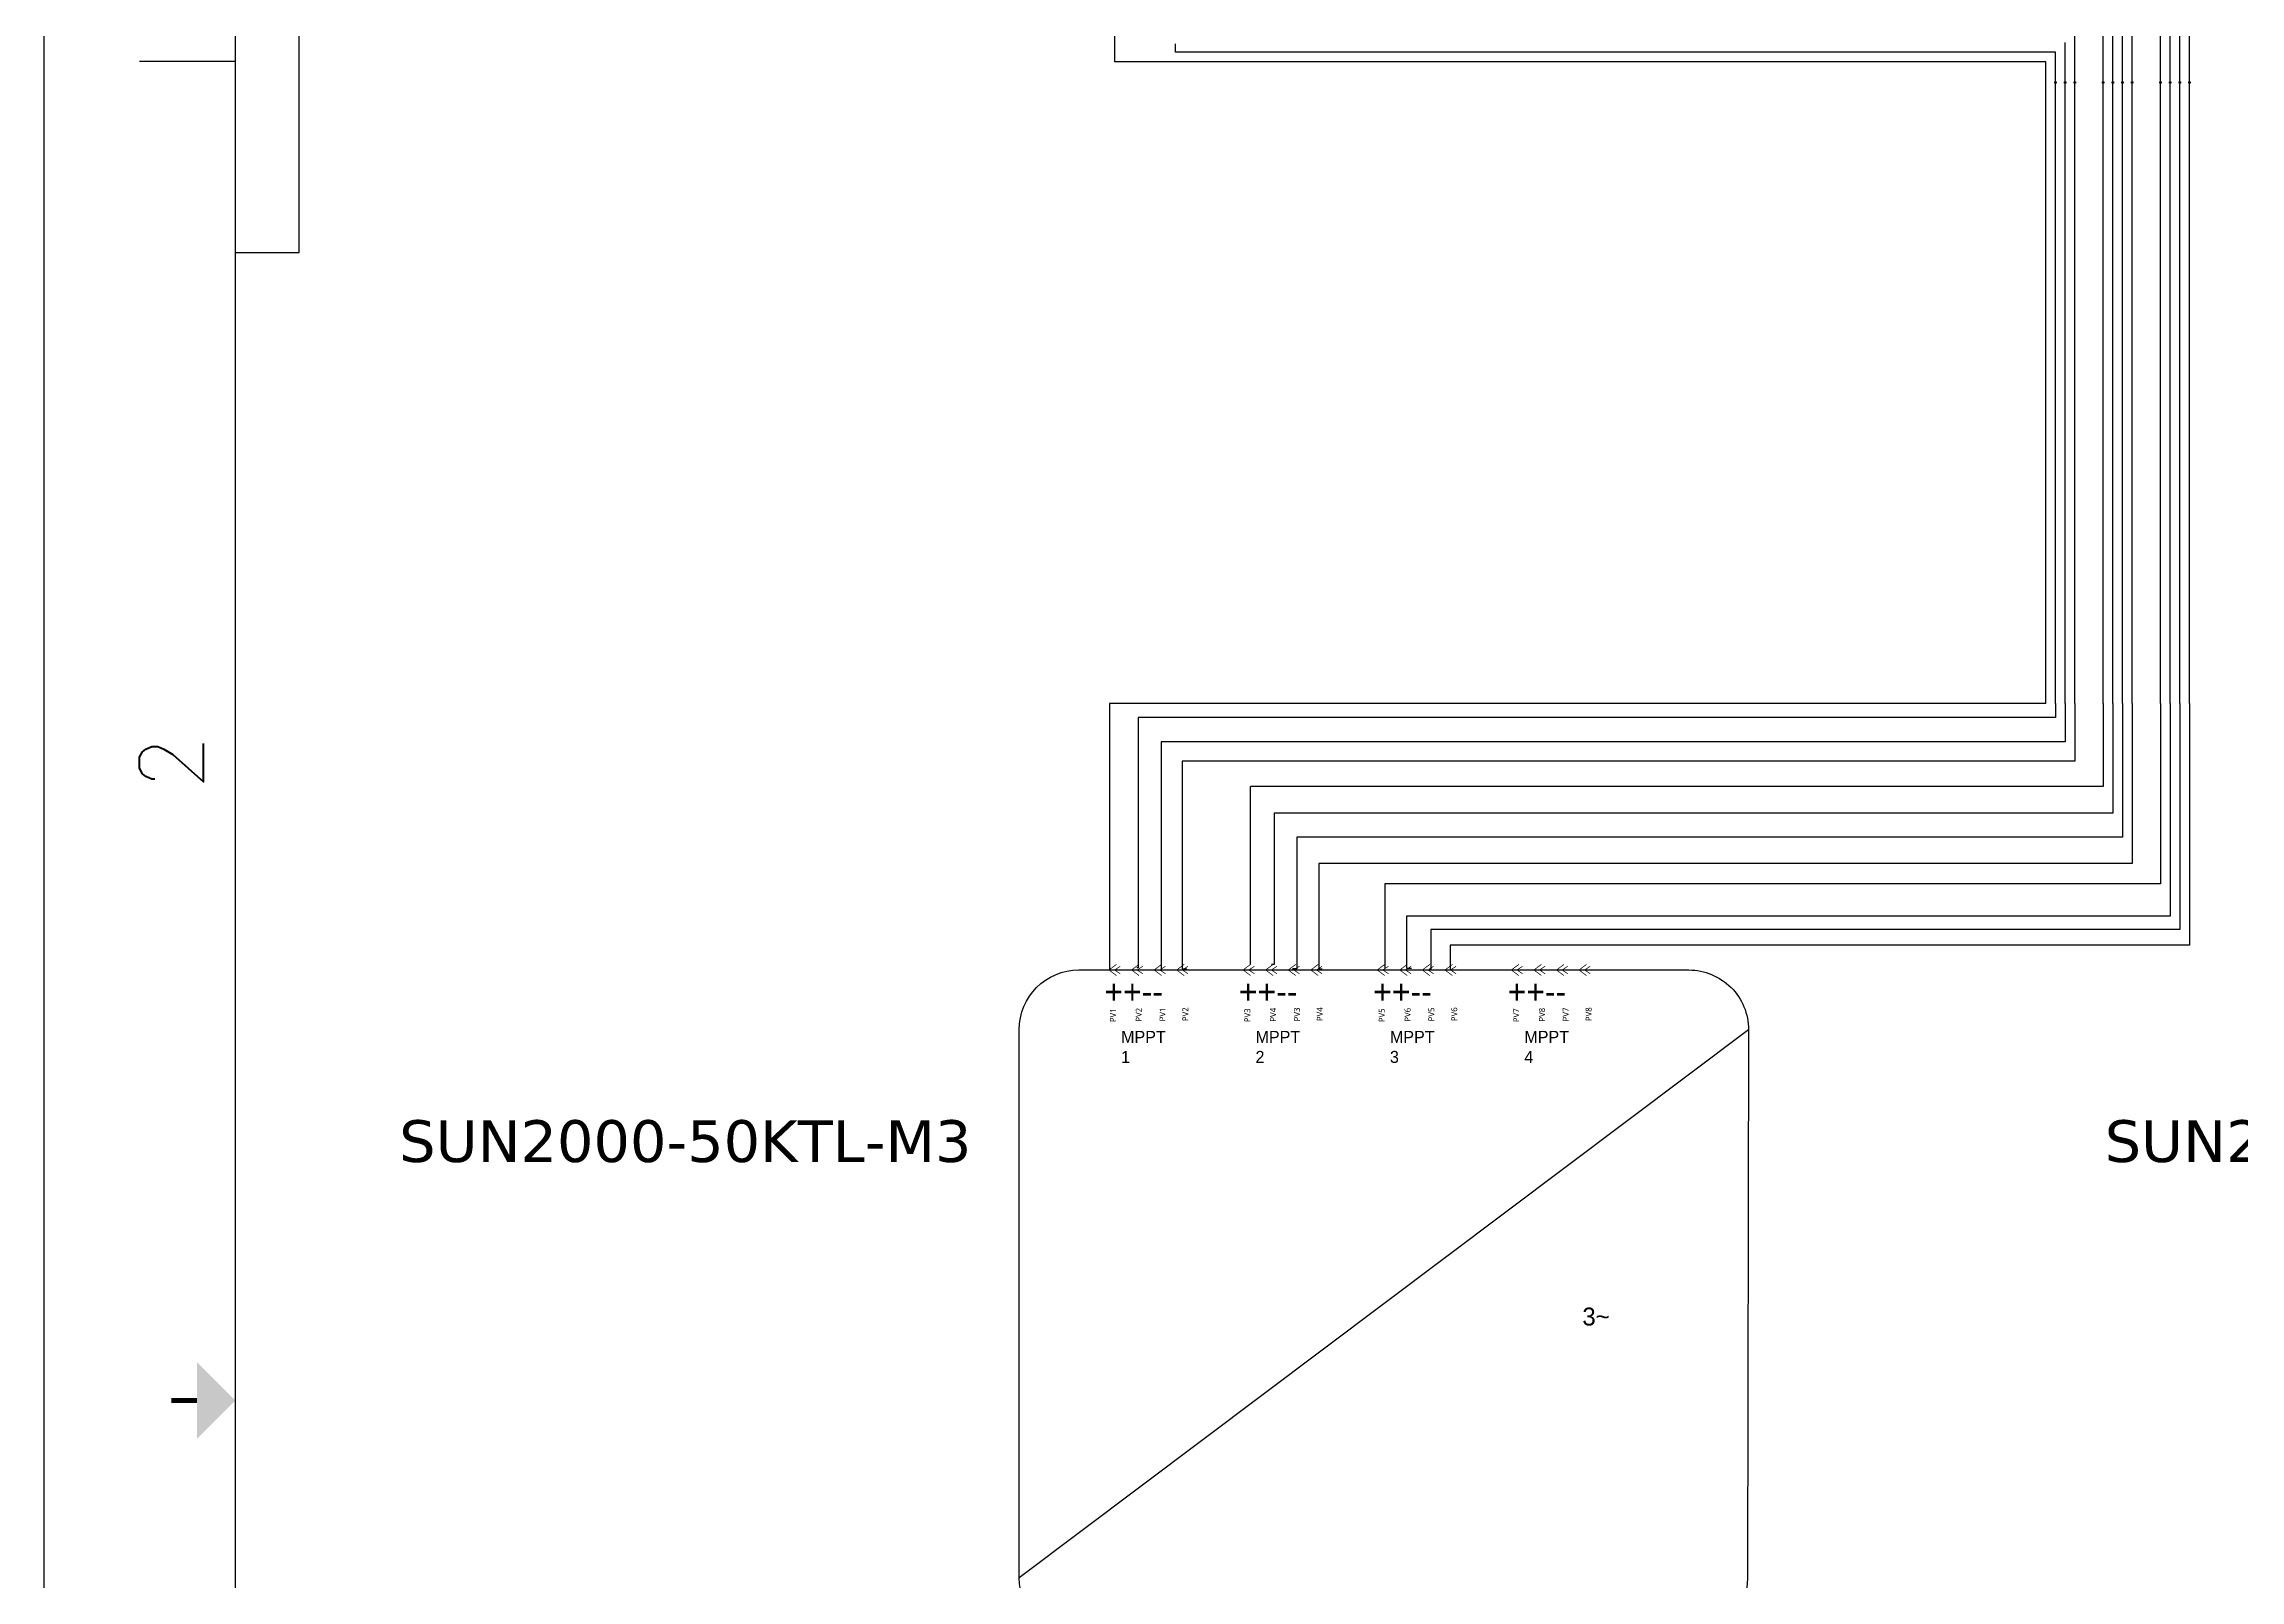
# Model space of a CAD drawing. Header units: inches. Extents: x -2552 to -899, y -1843 to 326.
# Drawn here: x -2552 to -1663, y -831 to -209 of the extents above; entities that cross this region are included whole.
import ezdxf
from ezdxf.enums import TextEntityAlignment as Align

# ---------------------------------------------------------------- set-up
doc = ezdxf.new("R2010")
doc.units = ezdxf.units.IN
doc.header["$MEASUREMENT"] = 0
for name, color, linetype in [('DESC', 1, 'Continuous'), ('RED_10AWG', 1, 'Continuous'), ('RED_12AWG', 1, 'Continuous'), ('SYMS', 7, 'Continuous'), ('TAGS', 51, 'Continuous'), ('Title Block', 7, 'Continuous'), ('Viewport', 7, 'Continuous'), ('WHT_12AWG', 7, 'Continuous')]:
    doc.layers.add(name, color=color, linetype=linetype)
doc.styles.add('Roman', font='romans')
doc.styles.add('WD', font='romans.shx')

# ---------------------------------------------------------------- blocks, each defined once
blk = doc.blocks.new('ANSI_border_C')
at = {"layer": 'Title Block'}
for p, q in [((21, 16), (0, 16)), ((15.75, 15.25), (15.75, 15.625)), ((20.5, 15.25), (0.5, 15.25)), ((15, 15.25), (15, 15)), ((15, 15), (20.5, 15))]:
    blk.add_line(p, q, dxfattribs=at)
at = {"layer": 'Title Block', "const_width": 0.02}
blk.add_lwpolyline([(10.5, 15.5), (10.5, 15.4)], dxfattribs=at)
at = {"layer": 'Title Block'}
blk.add_solid([(10.35, 15.4), (10.65, 15.4), (10.5, 15.25)], dxfattribs=at)
at = {"layer": 'Title Block', "style": 'Roman'}
blk.add_text('2', height=0.25, dxfattribs=at).set_placement((13, 15.5), align=Align.MIDDLE_CENTER)
blk = doc.blocks.new('JIC_border_C')
at = {"xscale": 103.2802193724711, "yscale": 103.2802193724711, "zscale": 103.2802193724711, "rotation": 90}
blk.add_blockref('ANSI_border_C', (-899.31, -1842.8), dxfattribs=at)
blk = doc.blocks.new('WDDOT')
for radius in [0.03, 0.0187, 0.00929]:
    blk.add_circle((0, 0), radius)
blk = doc.blocks.new('VT0_05')
blk.add_lwpolyline([(0.081, -0.063), (0, 0.078), (-0.081, -0.063)], close=True)
at = {"style": 'WD', "flags": 1}
for tag, p in [('X4TERM01', (-0.045, 0)), ('X2TERM01', (0, 0.078)), ('X1TERM01', (0.045, 0)), ('X8TERM01', (0, -0.063))]:
    blk.add_attdef(tag, p, '', height=0.01, dxfattribs=at)
blk = doc.blocks.new('HGND1')
for p, q in [((0.125, 0), (0, 0)), ((0.125, 0.09375), (0.125, -0.09375)), ((0.125, 0.09375), (0.1875, 0.0625)), ((0.125, 0), (0.1875, -0.03125)), ((0.125, -0.09375), (0.1875, -0.125))]:
    blk.add_line(p, q)
at = {"style": 'WD', "width": 0.8}
for tag, p in [('INST', (0.25, 0.3125)), ('TAG1', (0.25, 0)), ('LOC', (0.25, 0.15625)), ('DESC1', (0.25, -0.15625)), ('DESC2', (0.25, -0.3125))]:
    blk.add_attdef(tag, text='', height=0.125, dxfattribs=at).set_placement(p, align=Align.MIDDLE_LEFT)
at = {"style": 'WD', "flags": 1}
for tag in ['ASSYCODE', 'X4TERM01', 'CAT', 'FAMILY', 'MFG']:
    blk.add_attdef(tag, (0, 0), '', height=0.01, dxfattribs=at)
blk = doc.blocks.new('HC01PJ_1-')
blk.add_line((0.031, 0), (0.094, 0))
for points in [[(0.062, -0.094, 0.0125, 0.0125, 0), (-0.063, 0, 0.0125, 0.0125, 0), (0.062, 0.094, 0, 0, 0)], [(0.125, 0.062, 0.0125, 0.0125, 0), (0.031, 0, 0.0125, 0.0125, 0), (0.125, -0.063, 0, 0, 0)]]:
    blk.add_lwpolyline(points, format="xyseb")
at = {"style": 'WD', "width": 0.85}
for tag, p in [('INST', (-0.012, 0.467)), ('LOC', (-0.012, 0.295)), ('TAG1', (-0.01, 0.125)), ('DESC1', (-0.01, -0.344)), ('DESC2', (-0.01, -0.516)), ('DESC3', (-0.01, -0.687))]:
    blk.add_attdef(tag, text='', height=0.125, dxfattribs=at).set_placement(p, align=Align.CENTER)
at = {"style": 'WD', "flags": 9}
blk.add_attdef('WDTYPE', text='', height=0.01, dxfattribs=at).set_placement((-0.221, 0.075), align=Align.RIGHT)
at = {"style": 'WD'}
for tag, p, flags in [('X4TERMDESC01', (-0.094, 0.031), 1), ('X1TERMDESC02', (0.125, 0.031), 1), ('FAMILY', (0.206, 0.131), 9)]:
    blk.add_attdef(tag, p, '', height=0.01, dxfattribs=dict(at, flags=flags))
at = {"color": 7, "style": 'WD', "flags": 1}
for tag, p in [('X4TERM01', (-0.063, 0)), ('X1TERM02', (0.094, 0))]:
    blk.add_attdef(tag, p, '', height=0.0125, dxfattribs=at)
at = {"style": 'WD'}
for tag, p in [('X2LINK', (0, 0.094)), ('X8LINK', (0, -0.094))]:
    blk.add_attdef(tag, p, '', height=0.01, dxfattribs=at)
at = {"linetype": 'Continuous', "style": 'WD', "flags": 9}
for tag, p in [('ASSYCODE', (0.219, 0.062)), ('MFG', (0.228, 0.089)), ('CAT', (0.23, 0.108))]:
    blk.add_attdef(tag, text='', height=0.01, dxfattribs=at).set_placement(p, align=Align.CENTER)
at = {"linetype": 'Continuous', "style": 'WD', "flags": 8}
blk.add_attdef('TERM01', text='', height=0.125, dxfattribs=at).set_placement((-0.104, -0.031), align=Align.TOP_RIGHT)
blk.add_attdef('TERM02', text='', height=0.125, dxfattribs=at).set_placement((0.146, -0.031), align=Align.TOP_LEFT)
blk = doc.blocks.new('50KTL')
at = {"color": 7, "lineweight": 9}
blk.add_line((3125.47, -1994.63), (2830.18, -2216.51), dxfattribs=at)
blk.add_lwpolyline([(3001.36, -2240.7), (2854.37, -2240.7, -0.414214), (2830.18, -2216.51), (2830.18, -1994.59, -0.414214), (2854.37, -1970.41), (3101.28, -1970.41, -0.414699), (3125.47, -1994.63), (3125.1, -2216.55, -0.413728), (3100.92, -2240.7), (2855.1, -2240.7)], format="xyb", dxfattribs=at)
at = {"layer": 'SYMS', "color": 7, "lineweight": 9, "xscale": 24.18713890017256, "yscale": 24.18713890017256, "zscale": 24.18713890017256}
for p in [(2911.94, -1970.41), (2921.07, -1970.41), (2930.21, -1970.41), (2939.34, -1970.41), (2997.6, -1970.41), (3006.73, -1970.41), (3015.87, -1970.41), (3025, -1970.41)]:
    blk.add_blockref('HC01PJ_1-', p, dxfattribs=at)
at = {"layer": 'SYMS', "color": 7, "lineweight": 9}
ref = blk.add_blockref('HC01PJ_1-', (2852.84, -2240.7), dxfattribs=dict(at, xscale=24.18713890017256, yscale=24.18713890017256, zscale=24.18713890017256))
ref.add_attrib('DESC1', 'L1', dxfattribs={"layer": 'DESC', "height": 3.023, "style": 'WD', "width": 0.85}).set_placement((2852.58, -2249.01), align=Align.CENTER)
ref = blk.add_blockref('HC01PJ_1-', (2888.18, -2240.7), dxfattribs=dict(at, xscale=24.18713890017256, yscale=24.18713890017256, zscale=24.18713890017256))
ref.add_attrib('DESC1', 'L2', dxfattribs={"layer": 'DESC', "height": 3.023, "style": 'WD', "width": 0.85}).set_placement((2887.93, -2249.01), align=Align.CENTER)
ref = blk.add_blockref('HC01PJ_1-', (2923.52, -2240.7), dxfattribs=dict(at, xscale=24.18713890017256, yscale=24.18713890017256, zscale=24.18713890017256))
ref.add_attrib('DESC1', 'L3', dxfattribs={"layer": 'DESC', "height": 3.023, "style": 'WD', "width": 0.85}).set_placement((2923.27, -2249.01), align=Align.CENTER)
ref = blk.add_blockref('HC01PJ_1-', (2958.86, -2240.7), dxfattribs=dict(at, xscale=24.18713890017256, yscale=24.18713890017256, zscale=24.18713890017256))
ref.add_attrib('DESC1', 'N', dxfattribs={"layer": 'DESC', "height": 3.02, "style": 'WD', "width": 0.85}).set_placement((2958.61, -2249.01), align=Align.CENTER)
ref = blk.add_blockref('HGND1', (3086.56, -2240.7), dxfattribs=dict(at, xscale=24.18713890017256, yscale=24.18713890017256, zscale=24.18713890017256))
ref.add_attrib('TAG1', 'PE', dxfattribs={"layer": 'TAGS', "height": 3.023, "style": 'WD', "width": 0.8}).set_placement((3092.6, -2240.7), align=Align.MIDDLE_LEFT)
ref.add_attrib('DESC1', 'EARTH', dxfattribs={"layer": 'DESC', "height": 3.023, "style": 'WD', "width": 0.8}).set_placement((3092.6, -2244.48), align=Align.MIDDLE_LEFT)
at = {"layer": 'SYMS', "color": 7, "lineweight": 9, "xscale": 24.18713890017256, "yscale": 24.18713890017256, "zscale": 24.18713890017256, "rotation": 180}
for p in [(3001.44, -2242.21), (3040.71, -2242.21)]:
    blk.add_blockref('VT0_05', p, dxfattribs=at)
at = {"color": 7, "lineweight": 9, "attachment_point": 1}
for s, width, insert, char_height in [('++--', 0.946, (2908.53, -1974.35), 9.675), ('++--', 0.946, (2994.31, -1974.35), 9.675), ('MPPT 1', 1.3586, (2915.31, -1995.06), 4.866), ('MPPT 2', 1.3586, (3001.09, -1995.06), 4.866), ('3~', 4.2552, (3058.21, -2107.11), 7.256), ('L1', 4.2552, (2845.84, -2218.5), 7.256), ('L2', 4.2552, (2881.18, -2218.5), 7.256), ('L3', 4.2552, (2916.52, -2218.5), 7.256), ('N', 4.2552, (2951.87, -2218.5), 7.26), ('IN', 4.2552, (2995.88, -2218.5), 7.256), ('OUT', 4.2552, (3032.3, -2218.5), 7.256), ('PE', 4.2552, (3086.9, -2218.5), 7.256)]:
    blk.add_mtext_dynamic_manual_height_columns(s, width=width, gutter_width=0.325, heights=[0], dxfattribs=dict(at, insert=insert, char_height=char_height))
at = {"color": 7, "lineweight": 9, "char_height": 2.4187, "attachment_point": 1, "rotation": 90}
for s, insert in [('{\\fYu Gothic Medium|b0|i0|c0|p34;PV1}', (2910.78, -1991.56)), ('{\\fYu Gothic Medium|b0|i0|c0|p34;PV2}', (2921.22, -1991.34)), ('{\\fYu Gothic Medium|b0|i0|c0|p34;PV1}', (2930.85, -1991.21)), ('{\\fYu Gothic Medium|b0|i0|c0|p34;PV2}', (2940.11, -1991.12)), ('{\\fYu Gothic Medium|b0|i0|c0|p34;PV3}', (2996.56, -1991.56)), ('{\\fYu Gothic Medium|b0|i0|c0|p34;PV4}', (3007, -1991.34)), ('{\\fYu Gothic Medium|b0|i0|c0|p34;PV3}', (3016.64, -1991.21)), ('{\\fYu Gothic Medium|b0|i0|c0|p34;PV4}', (3025.89, -1991.12))]:
    blk.add_mtext_dynamic_manual_height_columns(s, width=0.3802, gutter_width=0.325, heights=[0], dxfattribs=dict(at, insert=insert))
at = {"insert": (2579.17, -2031.23), "char_height": 16.931, "attachment_point": 1}
blk.add_mtext_dynamic_manual_height_columns('{\\fVerdana|b0|i0|c0|p34;\\C242;\\c2564301;SUN2000-25KTL-M3}', width=4.5295, gutter_width=12.5, heights=[0], dxfattribs=at)

msp = doc.modelspace()

# ---------------------------------------------------------------- linework, layer by layer
at = {"color": 7, "lineweight": 30}
msp.add_line((-1861.66788, -608.27829), (-2156.95754, -830.15538), dxfattribs=at)
msp.add_lwpolyline([(-1985.77677, -854.34252), (-2132.7704, -854.34252, -0.414213562), (-2156.95754, -830.15538), (-2156.95754, -608.23821, -0.414213562), (-2132.7704, -584.05107), (-1885.85499, -584.05107, -0.414699084), (-1861.66788, -608.27829), (-1862.03568, -830.19547, -0.413728207), (-1886.22279, -854.34252), (-2132.03586, -854.34252)], format="xyb", dxfattribs=at)
at = {"layer": 'RED_10AWG', "lineweight": 30}
for p, q in [((-1741.27642, -476.09492), (-1741.27642, -224.64302)), ((-1737.37081, -476.09492), (-1737.37081, -224.64302)), ((-1733.46521, -476.09492), (-1733.46521, -224.64302)), ((-1729.5596, -476.09492), (-1729.5596, -224.64302)), ((-1718.06201, -476.09492), (-1718.06201, -224.49769)), ((-1714.1564, -476.09492), (-1714.1564, -224.49769)), ((-1710.2508, -476.09492), (-1710.2508, -224.49769)), ((-1706.3452, -476.09492), (-1706.3452, -224.49769)), ((-1694.8476, -476.09492), (-1694.8476, -224.74234)), ((-1690.942, -476.09492), (-1690.942, -224.74234)), ((-1687.03639, -476.09492), (-1687.03639, -224.74234)), ((-1683.13079, -476.09492), (-1683.13079, -224.74234))]:
    msp.add_line(p, q, dxfattribs=at)
at = {"layer": 'RED_12AWG', "lineweight": 30}
for p, q in [((-2118.23575, -216.36692), (-2118.24368, -81.40333)), ((-1683.13079, -224.74234), (-1683.13079, -166.62459)), ((-1690.942, -224.74234), (-1690.942, -174.4358)), ((-1687.03639, -224.74234), (-1687.03639, -170.5302)), ((-1706.3452, -224.49769), (-1706.3452, -185.63021)), ((-1694.8476, -224.74234), (-1694.8476, -178.34141)), ((-1714.1564, -224.49769), (-1714.1564, -193.44142)), ((-1710.2508, -224.49769), (-1710.2508, -189.53582)), ((-1718.06201, -224.49769), (-1718.06201, -197.34702)), ((-2093.67497, -212.46132), (-2093.67497, -209.07274)), ((-2082.35635, -212.46132), (-2093.67497, -212.46132)), ((-1737.37081, -212.46132), (-2082.35635, -212.46132)), ((-1737.37081, -224.64302), (-1737.37081, -212.46132)), ((-1733.46521, -224.64302), (-1733.46521, -208.55571)), ((-1729.5596, -224.64302), (-1729.5596, -204.65011)), ((-2082.35635, -216.36692), (-2118.23575, -216.36692)), ((-1741.27642, -216.36692), (-2082.35635, -216.36692)), ((-1741.27642, -224.64302), (-1741.27642, -216.36692)), ((-1741.27642, -476.09492), (-2120.40393, -476.09492)), ((-2120.40393, -476.09492), (-2120.40393, -583.9092)), ((-1737.37081, -476.09492), (-1737.37081, -481.76273)), ((-1733.46521, -476.09492), (-1733.46521, -491.60431)), ((-1729.5596, -476.09492), (-1729.5596, -499.55463)), ((-1718.06201, -476.09492), (-1718.06201, -509.82347)), ((-1714.1564, -476.09492), (-1714.1564, -520.50651)), ((-1710.2508, -476.09492), (-1710.2508, -530.23717)), ((-1706.3452, -476.09492), (-1706.3452, -540.88172)), ((-1694.8476, -476.09492), (-1694.8476, -549.103)), ((-1690.942, -476.09492), (-1690.942, -562.28018)), ((-1687.03639, -476.09492), (-1687.03639, -567.64865)), ((-1683.13079, -476.09492), (-1683.13079, -573.99322)), ((-1737.37081, -481.76273), (-2108.71087, -481.76273)), ((-2108.71087, -481.76273), (-2108.71087, -583.13362)), ((-1733.46521, -491.60431), (-2099.42959, -491.60431)), ((-2099.42959, -491.60431), (-2099.42959, -584.45595)), ((-1729.5596, -499.55463), (-2090.9401, -499.55463)), ((-2090.9401, -499.55463), (-2090.9401, -583.59188)), ((-1718.06201, -509.82347), (-2063.23761, -509.72347)), ((-2063.23761, -581.78352), (-2063.23761, -509.72347)), ((-1714.1564, -520.50651), (-2053.678, -520.50651)), ((-2053.678, -520.50651), (-2053.678, -581.83893)), ((-1710.2508, -530.23717), (-2044.52821, -530.23717)), ((-2044.52821, -530.23717), (-2044.52821, -583.53618)), ((-1706.3452, -540.88172), (-2035.63713, -540.88172)), ((-2035.63713, -540.88172), (-2035.63713, -583.59071)), ((-1694.8476, -549.103), (-2008.88038, -549.103)), ((-2008.88038, -549.103), (-2008.88038, -583.26605)), ((-1690.942, -562.28018), (-2000.08632, -562.28018)), ((-2000.08632, -562.28018), (-2000.08632, -583.26605)), ((-1687.03639, -567.64865), (-1990.31514, -567.64865)), ((-1683.13079, -573.99322), (-1982.4982, -573.99322)), ((-1982.4982, -573.99322), (-1982.4982, -584.16525)), ((-2108.71087, -583.13362), (-2109.2483, -583.13362))]:
    msp.add_line(p, q, dxfattribs=at)
at = {"layer": 'WHT_12AWG', "lineweight": 30}
for p, q in [((-1990.31514, -567.64865), (-1990.31514, -583.68471)), ((-2090.9401, -583.59188), (-2089.08096, -583.59188)), ((-2053.678, -581.83893), (-2054.85484, -581.83893)), ((-2044.52821, -583.53618), (-2046.30671, -583.53618)), ((-2035.63713, -583.59071), (-2034.33024, -583.59071)), ((-2000.08632, -583.26605), (-1998.1321, -583.26605)), ((-1990.31514, -583.68471), (-1990.76083, -583.68471)), ((-1982.4982, -584.16525), (-1982.82353, -584.16525))]:
    msp.add_line(p, q, dxfattribs=at)

# ---------------------------------------------------------------- block references
at = {"layer": 'SYMS', "lineweight": 30, "xscale": 10.34049320514139, "yscale": 10.34049320514139, "zscale": 10.34049320514139}
for p in [(-1737.37081, -224.68567), (-1733.46521, -224.68567), (-1729.5596, -224.68567), (-1718.06201, -224.68567), (-1714.1564, -224.68567), (-1710.2508, -224.68567), (-1706.3452, -224.68567), (-1694.8476, -224.68567), (-1690.942, -224.68567), (-1687.03639, -224.68567), (-1683.13079, -224.68567)]:
    msp.add_blockref('WDDOT', p, dxfattribs=at)
at = {"layer": 'SYMS', "color": 7, "lineweight": 30, "xscale": 24.18713890017256, "yscale": 24.18713890017256, "zscale": 24.18713890017256}
for p in [(-2119.04943, -584.05107), (-2109.91447, -584.05107), (-2100.7795, -584.05107), (-2091.64454, -584.05107), (-2064.7493, -584.05107), (-2055.61434, -584.05107), (-2046.47938, -584.05107), (-2037.34441, -584.05107), (-2010.44918, -584.05107), (-2001.31421, -584.05107), (-1992.17925, -584.05107), (-1983.04428, -584.05107), (-1956.14905, -584.05107), (-1947.01409, -584.05107), (-1937.87912, -584.05107), (-1928.74416, -584.05107)]:
    msp.add_blockref('HC01PJ_1-', p, dxfattribs=at)
at = {"layer": 'Viewport'}
msp.add_blockref('JIC_border_C', (0, 0), dxfattribs=at)
at = {"layer": 'WHT_12AWG', "lineweight": 30}
msp.add_blockref('50KTL', (-4296.61359, 1386.35634), dxfattribs=at)

# ---------------------------------------------------------------- texts
at = {"color": 7, "lineweight": 30, "attachment_point": 1}
for s, width, insert, char_height in [('++--', 0.9460152, (-2122.45749, -587.99384), 9.674856), ('++--', 0.9460152, (-2068.03643, -587.99384), 9.674856), ('++--', 0.9460152, (-2013.61537, -587.99384), 9.674856), ('++--', 0.9460152, (-1959.1943, -587.99384), 9.674856), ('MPPT 1', 1.3585948, (-2115.67837, -608.70385), 4.866452), ('MPPT 2', 1.3585948, (-2061.25731, -608.70385), 4.866452), ('MPPT 3', 1.3585948, (-2006.83624, -608.70385), 4.866452), ('MPPT 4', 1.3585948, (-1952.41518, -608.70385), 4.866452), ('3~', 4.2551691, (-1928.92995, -720.74983), 7.256142)]:
    msp.add_mtext_dynamic_manual_height_columns(s, width=width, gutter_width=0.325, heights=[0], dxfattribs=dict(at, insert=insert, char_height=char_height))
at = {"color": 7, "lineweight": 30, "char_height": 2.4187139, "attachment_point": 1, "rotation": 90}
for s, insert in [('{\\fYu Gothic Medium|b0|i0|c0|p34;PV1}', (-2120.20673, -605.20784)), ('{\\fYu Gothic Medium|b0|i0|c0|p34;PV2}', (-2109.76287, -604.98591)), ('{\\fYu Gothic Medium|b0|i0|c0|p34;PV1}', (-2100.13011, -604.85264)), ('{\\fYu Gothic Medium|b0|i0|c0|p34;PV2}', (-2090.87501, -604.76399)), ('{\\fYu Gothic Medium|b0|i0|c0|p34;PV3}', (-2065.78567, -605.20784)), ('{\\fYu Gothic Medium|b0|i0|c0|p34;PV4}', (-2055.34181, -604.98591)), ('{\\fYu Gothic Medium|b0|i0|c0|p34;PV3}', (-2045.70905, -604.85264)), ('{\\fYu Gothic Medium|b0|i0|c0|p34;PV4}', (-2036.45394, -604.76399)), ('{\\fYu Gothic Medium|b0|i0|c0|p34;PV5}', (-2011.3646, -605.20784)), ('{\\fYu Gothic Medium|b0|i0|c0|p34;PV6}', (-2000.92075, -604.98591)), ('{\\fYu Gothic Medium|b0|i0|c0|p34;PV5}', (-1991.28798, -604.85264)), ('{\\fYu Gothic Medium|b0|i0|c0|p34;PV6}', (-1982.03288, -604.76399)), ('{\\fYu Gothic Medium|b0|i0|c0|p34;PV7}', (-1956.94354, -605.20784)), ('{\\fYu Gothic Medium|b0|i0|c0|p34;PV8}', (-1946.49969, -604.98591)), ('{\\fYu Gothic Medium|b0|i0|c0|p34;PV7}', (-1936.86692, -604.85264)), ('{\\fYu Gothic Medium|b0|i0|c0|p34;PV8}', (-1927.61182, -604.76399))]:
    msp.add_mtext_dynamic_manual_height_columns(s, width=0.3801655, gutter_width=0.325, heights=[0], dxfattribs=dict(at, insert=insert))
at = {"lineweight": 30, "insert": (-2407.96998, -644.87079), "char_height": 16.9309972, "attachment_point": 1}
msp.add_mtext_dynamic_manual_height_columns('{\\fVerdana|b0|i0|c0|p34;\\C242;\\c2564301;SUN2000-50KTL-M3}', width=4.5294628, gutter_width=12.5, heights=[0], dxfattribs=at)

doc.saveas('drawing.dxf')
